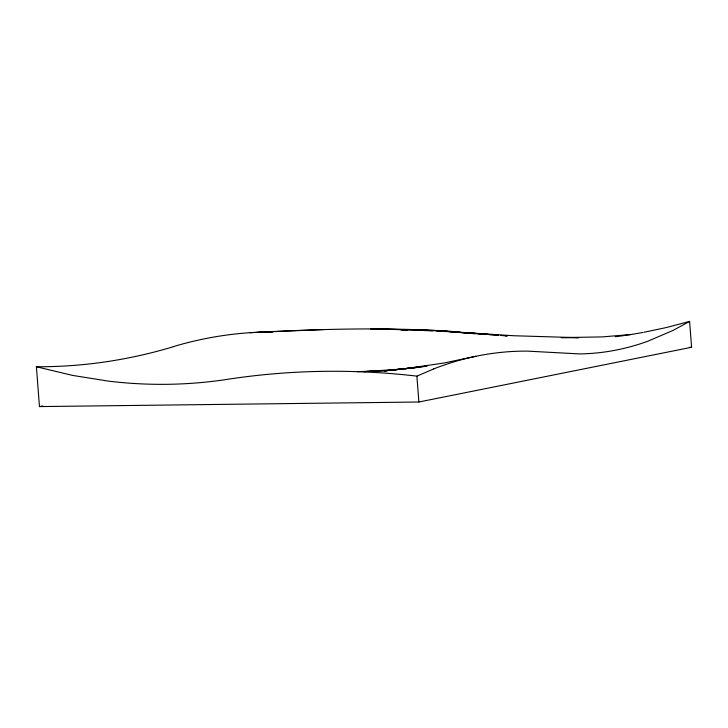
<?xml version="1.0" encoding="UTF-8"?>
<svg xmlns="http://www.w3.org/2000/svg" width="728" height="728" viewBox="0 0 728 728"><rect width="100%" height="100%" fill="white"/><g stroke="black" fill="none" stroke-linecap="round" stroke-linejoin="round"><path stroke-width="1.09" d="M173.328 346.737A1327.799 779.233 89.3 0 1 36.4 366.748L39.467 406.588L418.882 402.011L691.6 347.265L689.607 321.412L673 330.43L647.865 341.214A585.621 343.68 89.3 0 1 579.606 353.917L527.472 351.124A702.975 412.549 89.3 0 0 433.642 368.932M36.4 366.766L72.673 375.421L108.718 381.172A663.263 533.788 78.6 0 0 227.254 379.361A1073.636 864.054 78.6 0 1 416.889 376.13L433.642 368.95M689.607 321.412L666.347 327.536L644.053 332.25M475.939 356.274L444.071 362.999L404.577 368.768L426.999 366.129L386.304 370.634L363.773 371.644L403.485 368.932L384.42 370.916L416.125 367.549M39.467 406.588L42.661 405.942M615.269 336.727A708.781 570.424 78.6 0 0 631.276 334.48L642.988 332.459M405.623 368.696L409.919 368.231M412.066 368.004L416.352 367.54M418.5 367.303L420.648 367.076L418.382 367.312M403.485 368.932L386.304 370.634L357.211 371.671M631.276 334.461L602.293 336.909L561.297 337.628L578.614 337.701L513.686 335.735L442.124 331.113L498.589 335.235M250.132 332.696C319.829 328.929 389.799 326.881 459.495 331.959L418.3 329.948L370.743 328.91L435.644 330.466M258.749 332.241L323.323 329.593M689.443 347.292L691.6 347.265M442.124 331.113L483.383 333.997M465.975 332.696L498.343 335.244M500.573 335.426L507.27 335.945L505.105 335.772M416.889 376.158L418.882 402.011M401.137 330.048A1302.483 1048.22 78.6 0 1 407.616 330.13M423.823 330.53A1302.483 1048.22 78.6 0 1 432.487 330.876M436.818 331.076A1302.483 1048.22 78.6 0 1 446.564 331.613M453.071 332.032A1302.483 1048.22 78.6 0 1 465.01 332.924M470.443 333.388A1302.483 1048.22 78.6 0 1 474.783 333.779M173.319 346.628A977.395 573.6 89.3 0 1 272.791 331.977"/></g></svg>
